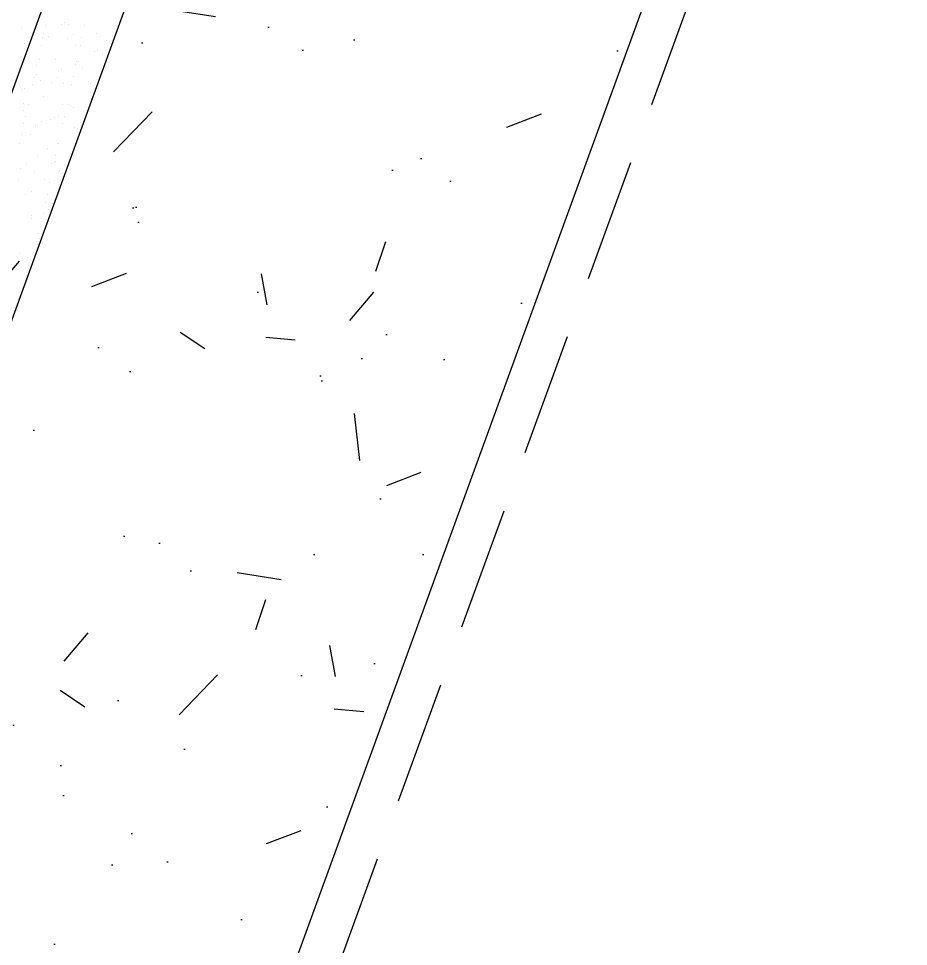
# Model space of a CAD drawing. Header units: millimetres. Extents: x 521005098 to 521837086, y 174609906 to 175681253.
# Drawn here: x 521825962.7 to 521826420.5, y 175361624.6 to 175362101.7 of the extents above; entities that cross this region are included whole.
import ezdxf

# ---------------------------------------------------------------- set-up
doc = ezdxf.new("R2010")
doc.units = ezdxf.units.MM
doc.header["$LTSCALE"] = 200
doc.linetypes.add('HIDDEN', pattern=[9.525, 6.35, -3.175])
doc.layers.add('GT detail', color=3, linetype='Continuous')

msp = doc.modelspace()

# ---------------------------------------------------------------- hatches: boundary and pattern name
at = {"layer": 'GT detail'}
h = msp.add_hatch(dxfattribs=at)
h.set_pattern_fill('AR-CONC', color=8, style=0)
h.set_pattern_definition([(50, (0, 0), (182.184668996, -15.93908554), [19.05, -209.55]), (355, (0, 0), (-35.242825976, 191.05664288), [15.24, -167.64]), (100.451, (15.18, -1.33), (146.942501666, 175.11668782), [16.19, -178.09]), (46.1842, (0, 50.8), (271.07904089, -42.04232793), [28.575, -314.325]), (96.6356, (22.6, 47.3), (237.40423447, 247.42555589), [24.285, -267.135]), (351.184, (0, 50.8), (237.40460581, 247.42511786), [22.86, -251.46]), (21, (25.4, 38.1), (151.614879835, -102.265518517), [19.05, -209.55]), (326, (25.4, 38.1), (61.80202835, 184.18796612), [15.24, -167.64]), (71.4514, (38.03, 29.58), (213.41649077, 81.922857716), [16.19, -178.09]), (37.5, (0, 0), (3.0886032506, 84.555038873), [0, -165.608, 0, -170.18, 0, -168.275]), (7.5, (0, 0), (66.81966251, 100.180574818), [0, -97.028, 0, -161.798, 0, -64.135]), (327.5, (-56.64, 0), (135.590595167, -5.728743993), [0, -63.5, 0, -198.12, 0, -262.89]), (317.5, (-82.04, 0), (148.129181386, 25.426491033), [0, -82.55, 0, -131.572, 0, -186.69])])
h.paths.add_polyline_path([(521825707.71703, 175361255.59341), (521826357.5553, 175363041.00939), (521826498.50919, 175362989.70637), (521826584.01423, 175363224.62952), (521826443.06033, 175363275.93255), (521826393.07008, 175363240.91862), (521826666.6862, 175363992.67272), (521826682.47443, 175363933.71738), (521826823.42833, 175363882.41436), (521826875.56902, 175364025.66972), (521826968.70061, 175363989.16624), (521825942.64018, 175361170.08837)])

# ---------------------------------------------------------------- linework, layer by layer
for p, q in [((521825942.64018, 175361170.08837), (521826968.70061, 175363989.16624)), ((521825670.12932, 175361269.27422), (521826339.5116, 175363108.38691)), ((521825707.71703, 175361255.59341), (521826357.5553, 175363041.00939))]:
    msp.add_line(p, q, dxfattribs=at)
at = {"layer": 'GT detail', "color": 6, "linetype": 'HIDDEN', "ltscale": 0.05}
msp.add_line((521825962.75963, 175361162.43598), (521826988.92596, 175363981.80481), dxfattribs=at)
at = {"layer": 'GT detail', "color": 8}
for p, q in [((521825984.59349, 175362098.64653), (521825984.59349, 175362098.64653)), ((521825986.28324, 175362099.52616), (521825986.28324, 175362099.52616)), ((521825988.66475, 175362098.75092), (521825988.66475, 175362098.75092)), ((521825964.22542, 175362096.84581), (521825964.22542, 175362096.84581)), ((521825970.80683, 175362094.35807), (521825970.80683, 175362094.35807)), ((521825975.4688, 175362093.89652), (521825975.4688, 175362093.89652)), ((521825976.61503, 175362097.90429), (521825976.61503, 175362097.90429)), ((521825990.84217, 175362093.61488), (521825990.84217, 175362093.61488)), ((521825996.68828, 175362098.07472), (521825996.68828, 175362098.07472)), ((521826002.62586, 175362094.1803), (521826002.62586, 175362094.1803)), ((521825965.8034, 175362088.86503), (521825965.8034, 175362088.86503)), ((521825967.49316, 175362089.74466), (521825967.49316, 175362089.74466)), ((521825967.78415, 175362092.03869), (521825967.78415, 175362092.03869)), ((521825975.26263, 175362091.804), (521825975.26263, 175362091.804)), ((521825978.18653, 175362092.2752), (521825978.18653, 175362092.2752)), ((521825987.81949, 175362091.2955), (521825987.81949, 175362091.2955)), ((521825995.33588, 175362091.97443), (521825995.33588, 175362091.97443)), ((521826007.85484, 175362090.55231), (521826007.85484, 175362090.55231)), ((521826010.87751, 175362092.87169), (521826010.87751, 175362092.87169)), ((521825967.94891, 175362085.03641), (521825967.94891, 175362085.03641)), ((521825974.39676, 175362087.89833), (521825974.39676, 175362087.89833)), ((521825992.14764, 175362087.70459), (521825992.14764, 175362087.70459)), ((521825994.47001, 175362088.06876), (521825994.47001, 175362088.06876)), ((521826001.83357, 175362084.61539), (521826001.83357, 175362084.61539)), ((521826003.52332, 175362085.49502), (521826003.52332, 175362085.49502)), ((521825973.61292, 175362080.39441), (521825973.61292, 175362080.39441)), ((521825981.91002, 175362080.4658), (521825981.91002, 175362080.4658)), ((521825992.70889, 175362079.86538), (521825992.70889, 175362079.86538)), ((521825993.64826, 175362079.65121), (521825993.64826, 175362079.65121)), ((521826006.10876, 175362083.13397), (521826006.10876, 175362083.13397)), ((521825972.13726, 175362077.70638), (521825972.13726, 175362077.70638)), ((521825983.04349, 175362074.83389), (521825983.04349, 175362074.83389)), ((521825984.73324, 175362075.71352), (521825984.73324, 175362075.71352)), ((521825992.21051, 175362077.87682), (521825992.21051, 175362077.87682)), ((521825995.87113, 175362075.89519), (521825995.87113, 175362075.89519)), ((521825970.78486, 175362071.60609), (521825970.78486, 175362071.60609)), ((521825971.84425, 175362072.68197), (521825971.84425, 175362072.68197)), ((521825973.91881, 175362070.08388), (521825973.91881, 175362070.08388)), ((521825982.76663, 175362071.30144), (521825982.76663, 175362071.30144)), ((521825990.85811, 175362071.77653), (521825990.85811, 175362071.77653)), ((521826002.80197, 175362070.55825), (521826002.80197, 175362070.55825)), ((521825964.2534, 175362065.05239), (521825964.2534, 175362065.05239)), ((521825965.94316, 175362065.93202), (521825965.94316, 175362065.93202)), ((521825969.919, 175362067.70042), (521825969.919, 175362067.70042)), ((521825979.74395, 175362068.98206), (521825979.74395, 175362068.98206)), ((521825985.80536, 175362068.11135), (521825985.80536, 175362068.11135)), ((521825989.99224, 175362067.87086), (521825989.99224, 175362067.87086)), ((521825999.77929, 175362068.23887), (521825999.77929, 175362068.23887)), ((521825975.32714, 175362061.63563), (521825975.32714, 175362061.63563)), ((521825999.76647, 175362063.54074), (521825999.76647, 175362063.54074)), ((521826000.28357, 175362060.80275), (521826000.28357, 175362060.80275)), ((521825965.53737, 175362058.08097), (521825965.53737, 175362058.08097)), ((521825967.6595, 175362057.50848), (521825967.6595, 175362057.50848)), ((521825985.57272, 175362057.33778), (521825985.57272, 175362057.33778)), ((521825987.73274, 175362057.67891), (521825987.73274, 175362057.67891)), ((521825989.28826, 175362057.06502), (521825989.28826, 175362057.06502)), ((521825991.15889, 175362056.05274), (521825991.15889, 175362056.05274)), ((521825965.08952, 175362054.39685), (521825965.08952, 175362054.39685)), ((521825966.3071, 175362051.40819), (521825966.3071, 175362051.40819)), ((521825981.49349, 175362051.02125), (521825981.49349, 175362051.02125)), ((521825983.18324, 175362051.90088), (521825983.18324, 175362051.90088)), ((521825986.38034, 175362051.57862), (521825986.38034, 175362051.57862)), ((521825965.44123, 175362047.50252), (521825965.44123, 175362047.50252)), ((521825971.66841, 175362046.66862), (521825971.66841, 175362046.66862)), ((521825972.36881, 175362046.27124), (521825972.36881, 175362046.27124)), ((521825974.69108, 175362048.98801), (521825974.69108, 175362048.98801)), ((521825979.05063, 175362049.82623), (521825979.05063, 175362049.82623)), ((521825985.51447, 175362047.67295), (521825985.51447, 175362047.67295)), ((521825991.70375, 175362045.92543), (521825991.70375, 175362045.92543)), ((521825994.72643, 175362048.24481), (521825994.72643, 175362048.24481)), ((521825964.39316, 175362042.11938), (521825964.39316, 175362042.11938)), ((521825968.98486, 175362042.0424), (521825968.98486, 175362042.0424)), ((521825993.01175, 175362045.25562), (521825993.01175, 175362045.25562)), ((521825963.18173, 175362037.31057), (521825963.18173, 175362037.31057)), ((521825982.94598, 175362037.47178), (521825982.94598, 175362037.47178)), ((521825983.25497, 175362037.48101), (521825983.25497, 175362037.48101)), ((521825977.49717, 175362035.02434), (521825977.49717, 175362035.02434)), ((521825989.60889, 175362032.2401), (521825989.60889, 175362032.2401)), ((521825972.46776, 175362030.99607), (521825972.46776, 175362030.99607)), ((521825979.94349, 175362027.20861), (521825979.94349, 175362027.20861)), ((521825981.03671, 175362027.47505), (521825981.03671, 175362027.47505)), ((521825981.63324, 175362028.08824), (521825981.63324, 175362028.08824)), ((521825981.90257, 175362031.38072), (521825981.90257, 175362031.38072)), ((521825963.59286, 175362024.35519), (521825963.59286, 175362024.35519)), ((521825966.61554, 175362026.67457), (521825966.61554, 175362026.67457)), ((521825970.81881, 175362022.4586), (521825970.81881, 175362022.4586)), ((521825983.62821, 175362023.61199), (521825983.62821, 175362023.61199)), ((521825986.42887, 175362026.42545), (521825986.42887, 175362026.42545)), ((521825986.65088, 175362025.93137), (521825986.65088, 175362025.93137)), ((521825962.84316, 175362018.30674), (521825962.84316, 175362018.30674)), ((521825976.19125, 175362019.18667), (521825976.19125, 175362019.18667)), ((521825978.77721, 175362017.2831), (521825978.77721, 175362017.2831)), ((521825969.42163, 175362012.7109), (521825969.42163, 175362012.7109)), ((521825966.12548, 175362011.40283), (521825966.12548, 175362011.40283)), ((521825977.4248, 175362011.18281), (521825977.4248, 175362011.18281)), ((521825976.55894, 175362007.27714), (521825976.55894, 175362007.27714)), ((521825978.39349, 175362003.39597), (521825978.39349, 175362003.39597)), ((521825978.57534, 175362003.61794), (521825978.57534, 175362003.61794)), ((521825980.08324, 175362004.2756), (521825980.08324, 175362004.2756)), ((521825980.08659, 175362006.83222), (521825980.08659, 175362006.83222)), ((521825969.26881, 175361998.64596), (521825969.26881, 175361998.64596)), ((521825969.60837, 175362000.3565), (521825969.60837, 175362000.3565)), ((521825975.55266, 175362001.29856), (521825975.55266, 175362001.29856)), ((521825974.29944, 175361997.0852), (521825974.29944, 175361997.0852)), ((521825972.94704, 175361990.98491), (521825972.94704, 175361990.98491)), ((521825973.33186, 175361988.5471), (521825973.33186, 175361988.5471)), ((521825972.08117, 175361987.07924), (521825972.08117, 175361987.07924)), ((521825963.26609, 175361980.76327), (521825963.26609, 175361980.76327)), ((521825967.47712, 175361978.98512), (521825967.47712, 175361978.98512)), ((521825970.49979, 175361981.3045), (521825970.49979, 175361981.3045)), ((521825967.71881, 175361974.83332), (521825967.71881, 175361974.83332)), ((521825969.82167, 175361976.88729), (521825969.82167, 175361976.88729)), ((521825966.74899, 175361969.71693), (521825966.74899, 175361969.71693))]:
    msp.add_line(p, q, dxfattribs=at)

doc.saveas('drawing.dxf')
